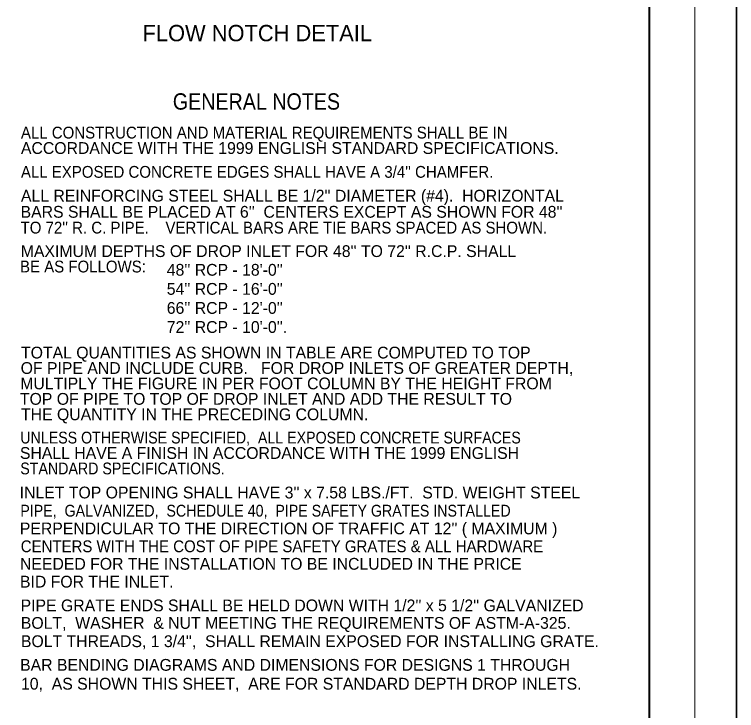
# Model space of a CAD drawing. Extents: x 497 to 866, y -348 to -76.
# Drawn here: x 786.2 to 865.8, y -271.1 to -194.4 of the extents above; entities that cross this region are included whole.
import ezdxf

# ---------------------------------------------------------------- set-up
doc = ezdxf.new("R2010")
doc.units = 0
doc.header["$LTSCALE"] = 0.52
doc.layers.add('1', color=7, linetype='Continuous', lineweight=25)
doc.layers.add('60', color=7, linetype='Continuous', lineweight=35)

msp = doc.modelspace()

# ---------------------------------------------------------------- linework, layer by layer
at = {"layer": '1', "lineweight": 13}
msp.add_line((861.1685, -342.8992), (861.1685, -112.89), dxfattribs=at)
at = {"layer": '1', "lineweight": 40}
msp.add_line((856.1679, -330.3984), (856.1679, -125.3901), dxfattribs=at)
at = {"layer": '60'}
msp.add_lwpolyline([(497.1577, -347.7593), (865.7576, -347.7593), (865.7576, -75.5727), (497.1577, -75.5727)], close=True, dxfattribs=at)

# ---------------------------------------------------------------- texts
at = {"layer": '1'}
for s, height, p in [('FLOW NOTCH DETAIL', 1.8, (800.3427, -197.3346)), ('ACCORDANCE WITH THE 1999 ENGLISH STANDARD SPECIFICATIONS.', 1.3, (786.9554, -209.7491)), ("ALL REINFORCING STEEL SHALL BE 1/2'' DIAMETER (#4).  HORIZONTAL", 1.3, (786.9554, -214.9981)), ("BARS SHALL BE PLACED AT 6''  CENTERS EXCEPT AS SHOWN FOR 48'' ", 1.3, (786.9146, -216.7748)), ("MAXIMUM DEPTHS OF DROP INLET FOR 48'' TO 72'' R.C.P. SHALL", 1.3, (786.935, -221.1049)), ("48'' RCP - 18'-0''", 1.3, (803.0123, -223.1648)), ("54'' RCP - 16'-0''", 1.3, (803.0123, -225.2648)), ("66'' RCP - 12'-0''", 1.3, (803.0123, -227.3648)), ("72'' RCP - 10'-0''.", 1.3, (803.0123, -229.4648)), ('TOTAL QUANTITIES AS SHOWN IN TABLE ARE COMPUTED TO TOP', 1.3, (786.9642, -232.2832)), ('OF PIPE AND INCLUDE CURB.   FOR DROP INLETS OF GREATER DEPTH,', 1.3, (786.9233, -233.9832)), ('MULTIPLY THE FIGURE IN PER FOOT COLUMN BY THE HEIGHT FROM', 1.3, (786.8827, -235.6832)), ('TOP OF PIPE TO TOP OF DROP INLET AND ADD THE RESULT TO', 1.3, (786.8418, -237.3832)), ('THE QUANTITY IN THE PRECEDING COLUMN.', 1.3, (786.9642, -239.0832)), ('SHALL HAVE A FINISH IN ACCORDANCE WITH THE 1999 ENGLISH', 1.3, (786.8417, -243.3463)), ("INLET TOP OPENING SHALL HAVE 3'' x 7.58 LBS./FT.  STD. WEIGHT STEEL ", 1.3, (786.8184, -247.6983)), ("PERPENDICULAR TO THE DIRECTION OF TRAFFIC AT 12'' ( MAXIMUM ) ", 1.3, (786.8338, -251.655)), ('NEEDED FOR THE INSTALLATION TO BE INCLUDED IN THE PRICE ', 1.3, (786.8493, -255.5543)), ('BID FOR THE INLET.', 1.3, (786.8495, -257.5188)), ("PIPE GRATE ENDS SHALL BE HELD DOWN WITH 1/2'' x 5 1/2'' GALVANIZED ", 1.3, (786.918, -260.1368)), ('BOLT,  WASHER  & NUT MEETING THE REQUIREMENTS OF ASTM-A-325. ', 1.3, (786.9427, -262.0639)), ("BOLT THREADS, 1 3/4'',  SHALL REMAIN EXPOSED FOR INSTALLING GRATE. ", 1.3, (786.9529, -264.0802)), ('BAR BENDING DIAGRAMS AND DIMENSIONS FOR DESIGNS 1 THROUGH', 1.3, (786.8622, -266.6858)), ('10,  AS SHOWN THIS SHEET,  ARE FOR STANDARD DEPTH DROP INLETS.', 1.3, (786.9602, -268.763))]:
    msp.add_text(s, height=height, dxfattribs=at).set_placement(p)
for s, height, width, p in [('GENERAL NOTES', 1.8, 0.9, (803.678, -204.8685)), ('ALL CONSTRUCTION AND MATERIAL REQUIREMENTS SHALL BE IN', 1.3, 0.95, (786.9554, -208.0491)), ("ALL EXPOSED CONCRETE EDGES SHALL HAVE A 3/4'' CHAMFER.", 1.3, 0.95, (786.9554, -212.3736)), ("TO 72'' R. C. PIPE.    VERTICAL BARS ARE TIE BARS SPACED AS SHOWN.", 1.3, 0.95, (786.9146, -218.516)), ('BE AS FOLLOWS: ', 1.3, 0.95, (786.8535, -222.8049)), ('UNLESS OTHERWISE SPECIFIED,  ALL EXPOSED CONCRETE SURFACES', 1.3, 0.9, (786.8826, -241.6463)), ('STANDARD SPECIFICATIONS.', 1.3, 0.9, (786.8826, -245.0463)), ('PIPE,  GALVANIZED,  SCHEDULE 40,  PIPE SAFETY GRATES INSTALLED ', 1.3, 0.9, (786.8875, -249.7012)), ('CENTERS WITH THE COST OF PIPE SAFETY GRATES & ALL HARDWARE ', 1.3, 0.95, (786.931, -253.6243))]:
    msp.add_text(s, height=height, dxfattribs=dict(at, width=width)).set_placement(p)

doc.saveas('drawing.dxf')
